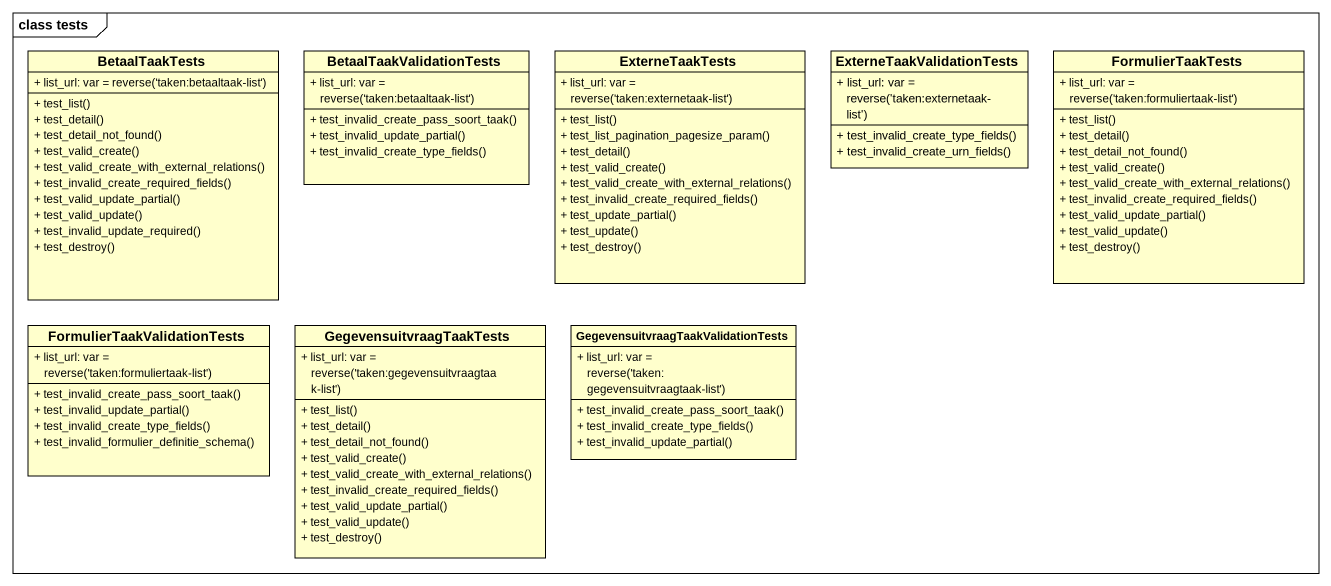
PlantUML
@startuml
mainframe class tests
hide circle
hide empty members
skinparam classAttributeIconSize 0
class BetaalTaakTests {
  {field} + list_url: var = reverse('taken:betaaltaak-list')
  + test_list()
  + test_detail()
  + test_detail_not_found()
  + test_valid_create()
  + test_valid_create_with_external_relations()
  + test_invalid_create_required_fields()
  + test_valid_update_partial()
  + test_valid_update()
  + test_invalid_update_required()
  + test_destroy()
}
class BetaalTaakValidationTests {
  {field} + list_url: var = reverse('taken:betaaltaak-list')
  + test_invalid_create_pass_soort_taak()
  + test_invalid_update_partial()
  + test_invalid_create_type_fields()
}
class ExterneTaakTests {
  {field} + list_url: var = reverse('taken:externetaak-list')
  + test_list()
  + test_list_pagination_pagesize_param()
  + test_detail()
  + test_valid_create()
  + test_valid_create_with_external_relations()
  + test_invalid_create_required_fields()
  + test_update_partial()
  + test_update()
  + test_destroy()
}
class ExterneTaakValidationTests {
  {field} + list_url: var = reverse('taken:externetaak-list')
  + test_invalid_create_type_fields()
  + test_invalid_create_urn_fields()
}
class FormulierTaakTests {
  {field} + list_url: var = reverse('taken:formuliertaak-list')
  + test_list()
  + test_detail()
  + test_detail_not_found()
  + test_valid_create()
  + test_valid_create_with_external_relations()
  + test_invalid_create_required_fields()
  + test_valid_update_partial()
  + test_valid_update()
  + test_destroy()
}
class FormulierTaakValidationTests {
  {field} + list_url: var = reverse('taken:formuliertaak-list')
  + test_invalid_create_pass_soort_taak()
  + test_invalid_update_partial()
  + test_invalid_create_type_fields()
  + test_invalid_formulier_definitie_schema()
}
class GegevensuitvraagTaakTests {
  {field} + list_url: var = reverse('taken:gegevensuitvraagtaak-list')
  + test_list()
  + test_detail()
  + test_detail_not_found()
  + test_valid_create()
  + test_valid_create_with_external_relations()
  + test_invalid_create_required_fields()
  + test_valid_update_partial()
  + test_valid_update()
  + test_destroy()
}
class "GegevensuitvraagTaakValidationTests" as GegevensuitvraagTaakValidati {
  {field} + list_url: var = reverse('taken:gegevensuitvraagtaak-list')
  + test_invalid_create_pass_soort_taak()
  + test_invalid_create_type_fields()
  + test_invalid_update_partial()
}
@enduml
